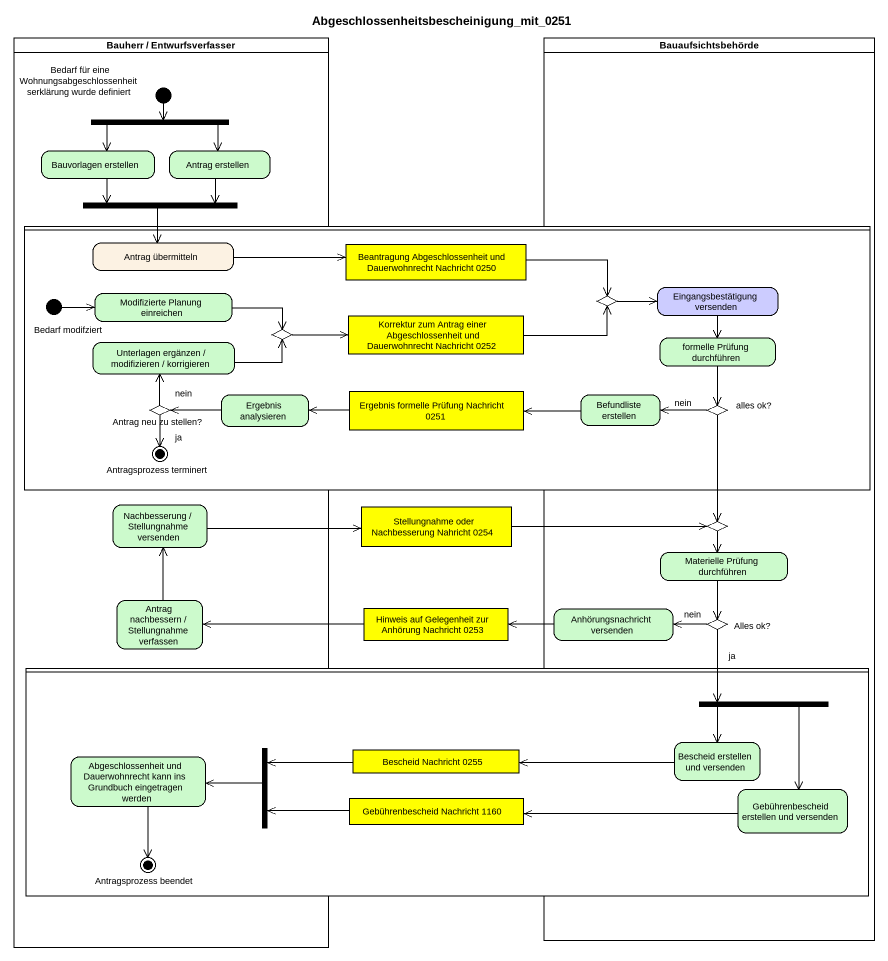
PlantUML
@startuml
title Abgeschlossenheitsbescheinigung_mit_0251
hide empty description
state "Bauherr / Entwurfsverfasser" as Bauherr_Entwurfsverfasser <<partition>> {
  state "Bedarf für eine Wohnungsabgeschlossenheitserklärung wurde definiert" as Bedarf_für_eine <<start>>
  state "Bauvorlagen erstellen" as Bauvorlagen_erstellen #CCFACC
  state fork1 <<fork>>
  state "Antrag erstellen" as Antrag_erstellen #CCFACC
  state fork2 <<join>>
  state "Nachbesserung / Stellungnahme versenden" as Nachbesserung_Stellungnahme #CCFACC
  state "Antrag nachbessern / Stellungnahme verfassen" as Antrag_nachbessern #CCFACC
}
state Bauaufsichtsbehörde <<partition>> {
  state choice3 <<choice>>
  state "Materielle Prüfung durchführen" as Materielle_Prüfung #CCFACC
  state "Anhörungsnachricht versenden" as Anhörungsnachricht_versenden #CCFACC
  state "Alles ok?" as Alles_ok <<choice>>
}
state " " as lane1 <<partition>> {
  state "Antrag übermitteln" as Antrag_übermitteln
  state "Beantragung Abgeschlossenheit und Dauerwohnrecht Nachricht 0250" as Beantragung <<object>> #FFFF00
  state "Bedarf modifziert" as Bedarf_modifziert <<start>>
  state "Modifizierte Planung einreichen" as Modifizierte_Planung #CCFACC
  state choice1 <<choice>>
  state "Eingangsbestätigung versenden" as Eingangsbestätigung #CCCCFF
  state "Unterlagen ergänzen / modifizieren / korrigieren" as Unterlagen_ergänzen #CCFACC
  state choice2 <<choice>>
  state "Korrektur zum Antrag einer Abgeschlossenheit und Dauerwohnrecht Nachricht 0252" as Korrektur_zum_Antrag_einer <<object>> #FFFF00
  state "formelle Prüfung durchführen" as formelle_Prüfung_durchführen #CCFACC
  state "Antrag neu zu stellen?" as Antrag_neu_zu_stellen <<choice>>
  state "Ergebnis analysieren" as Ergebnis_analysieren #CCFACC
  state "Ergebnis formelle Prüfung Nachricht 0251" as Ergebnis_formelle_Prüfung <<object>> #FFFF00
  state "Befundliste erstellen" as Befundliste_erstellen #CCFACC
  state "alles ok?" as alles_ok <<choice>>
  state "Antragsprozess terminert" as Antragsprozess_terminert <<end>>
}
state "Stellungnahme oder Nachbesserung Nahricht 0254" as Stellungnahme_oder <<object>> #FFFF00
state "Hinweis auf Gelegenheit zur Anhörung Nachricht 0253" as Hinweis_auf_Gelegenheit_zur <<object>> #FFFF00
state " " as lane2 <<partition>> {
  state fork3 <<fork>>
  state "Abgeschlossenheit und Dauerwohnrecht kann ins Grundbuch eingetragen werden" as Abgeschlossenheit_und #CCFACC
  state fork4 <<join>>
  state "Bescheid Nachricht 0255" as Bescheid_Nachricht_0255 <<object>> #FFFF00
  state "Bescheid erstellen und versenden" as Bescheid_erstellen_und #CCFACC
  state "Gebührenbescheid Nachricht 1160" as Gebührenbescheid_Nachricht <<object>> #FFFF00
  state "Gebührenbescheid erstellen und versenden" as Gebührenbescheid_erstellen #CCFACC
  state "Antragsprozess beendet" as Antragsprozess_beendet <<end>>
}
Bedarf_für_eine --> fork1
Bauvorlagen_erstellen --> fork2
fork1 --> Bauvorlagen_erstellen
fork1 --> Antrag_erstellen
Antrag_erstellen --> fork2
fork2 --> Antrag_übermitteln
Antrag_übermitteln -right-> Beantragung
Beantragung -right-> choice1
Bedarf_modifziert -right-> Modifizierte_Planung
Modifizierte_Planung -right-> choice2
choice1 -right-> Eingangsbestätigung
Eingangsbestätigung --> formelle_Prüfung_durchführen
Unterlagen_ergänzen -right-> choice2
choice2 -right-> Korrektur_zum_Antrag_einer
Korrektur_zum_Antrag_einer -right-> choice1
formelle_Prüfung_durchführen --> alles_ok
Antrag_neu_zu_stellen -up-> Unterlagen_ergänzen : nein
Antrag_neu_zu_stellen --> Antragsprozess_terminert : ja
Ergebnis_analysieren -left-> Antrag_neu_zu_stellen
Ergebnis_formelle_Prüfung -left-> Ergebnis_analysieren
Befundliste_erstellen -left-> Ergebnis_formelle_Prüfung
alles_ok -left-> Befundliste_erstellen : nein
alles_ok --> choice3
Nachbesserung_Stellungnahme -right-> Stellungnahme_oder
Stellungnahme_oder -right-> choice3
choice3 --> Materielle_Prüfung
Materielle_Prüfung --> Alles_ok
Antrag_nachbessern -up-> Nachbesserung_Stellungnahme
Hinweis_auf_Gelegenheit_zur -left-> Antrag_nachbessern
Anhörungsnachricht_versenden -left-> Hinweis_auf_Gelegenheit_zur
Alles_ok -left-> Anhörungsnachricht_versenden : nein
Alles_ok --> fork3 : ja
fork3 --> Bescheid_erstellen_und
fork3 --> Gebührenbescheid_erstellen
Abgeschlossenheit_und --> Antragsprozess_beendet
fork4 -left-> Abgeschlossenheit_und
Bescheid_Nachricht_0255 -left-> fork4
Bescheid_erstellen_und -left-> Bescheid_Nachricht_0255
Gebührenbescheid_Nachricht -left-> fork4
Gebührenbescheid_erstellen -left-> Gebührenbescheid_Nachricht
@enduml
